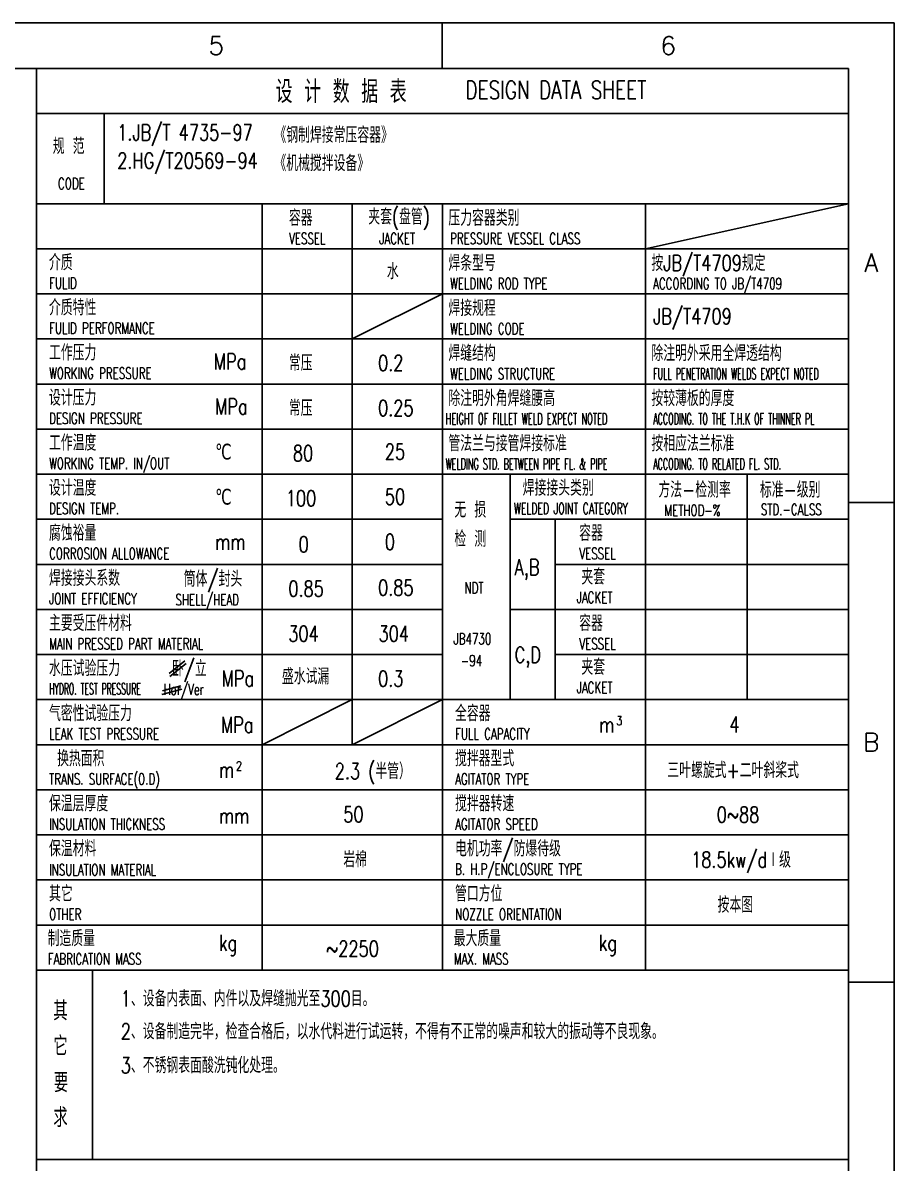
# Model space of a CAD drawing. Header units: millimetres. Extents: x 6795 to 13329, y 1691 to 10942.
# Drawn here: x 11230 to 13329, y 8193 to 10942 of the extents above; entities that cross this region are included whole.
import ezdxf
from ezdxf.enums import TextEntityAlignment as Align

# ---------------------------------------------------------------- set-up
doc = ezdxf.new("R2010")
doc.units = ezdxf.units.MM
doc.header["$LTSCALE"] = 10
for name, color, linetype in [('1轮廓实线层', 7, 'Continuous'), ('2细线层', 4, 'Continuous'), ('5剖面线层', 2, 'Continuous'), ('6文字层', 3, 'Continuous'), ('7标注层', 4, 'Continuous')]:
    doc.layers.add(name, color=color, linetype=linetype)
doc.styles.add('PC_TEXTSTYLE', font='romans.shx', dxfattribs={"width": 0.8, "bigfont": 'hzfs.shx'})

msp = doc.modelspace()

# ---------------------------------------------------------------- linework, layer by layer
at = {"layer": '1轮廓实线层', "ltscale": 2}
for q in [(7070.200184065012, 10832.27035236427), (13219.20018406501, 1801.270352364274)]:
    msp.add_line((13219.20018406501, 10832.27035236427), q, dxfattribs=at)
at = {"layer": '1轮廓实线层'}
for p, q in [((11262.41556370398, 10832.27035236427), (13219.20018406501, 10832.27035236427)), ((11262.41556370398, 10832.27035236427), (11262.41556370398, 8658.065218629798)), ((11262.41556370398, 8766.775475316525), (11262.41556370398, 8201.482140545557)), ((11262.41556370398, 8658.065218629798), (13219.20018406501, 8658.065218629798)), ((11262.41556370398, 8201.482140545557), (13219.20018406501, 8201.482140545557)), ((11262.41556370398, 8201.482140545557), (11262.41556370399, 6698.907847786378))]:
    msp.add_line(p, q, dxfattribs=at)
at = {"layer": '2细线层', "ltscale": 2}
for p, q in [((13329.20018406501, 10942.27035236427), (6795.200184065012, 10942.27035236427)), ((12240.20018406501, 10942.27035236427), (12240.20018406501, 10832.27035236427)), ((13329.20018406501, 10942.27035236427), (13329.20018406501, 1691.270352364274)), ((13329.20018406501, 9785.895352364274), (13219.20018406501, 9785.895352364274)), ((13329.20018406501, 8629.520352364274), (13219.20018406501, 8629.520352364274))]:
    msp.add_line(p, q, dxfattribs=at)
at = {"layer": '2细线层'}
for p, q in [((11262.41556370398, 10723.56009567755), (13219.20018406501, 10723.56009567755)), ((11425.48094873406, 10723.56009567755), (11425.48094873406, 10506.13958230411)), ((11262.41556370398, 10506.13958230411), (13219.20018406501, 10506.13958230411)), ((11805.9668471376, 10506.13958230411), (11805.9668471376, 8658.065218629798)), ((12023.38736051105, 10506.13958230411), (12023.38736051105, 9201.616502063418)), ((12240.8078738845, 10506.13958230411), (12240.8078738845, 8658.065218629798)), ((12730.00402897475, 10506.13958230411), (12730.00402897475, 8658.065218629798)), ((12730.00402897475, 10397.42932561738), (13219.20018406501, 10506.13958230411)), ((11262.41556370398, 10397.42932561738), (13219.20018406501, 10397.42932561738)), ((11262.41556370398, 10288.71906893066), (13219.20018406501, 10288.71906893066)), ((12023.38736051105, 10180.00881224393), (12240.8078738845, 10288.71906893066)), ((11262.41556370398, 10180.00881224393), (13219.20018406501, 10180.00881224393)), ((11262.41556370398, 10071.29855555721), (13219.20018406501, 10071.29855555721)), ((11262.41556370398, 9962.588298870487), (13219.20018406501, 9962.588298870487)), ((11262.41556370398, 9853.878042183764), (13219.20018406501, 9853.878042183764)), ((12403.87325891458, 9853.878042183764), (12403.87325891458, 9310.326758750143)), ((12974.56821669873, 9853.878042183764), (12974.56821669873, 9310.326758750143)), ((11262.41556370398, 9745.167785497037), (12240.8078738845, 9745.167785497037)), ((12403.87325891458, 9745.167785497037), (13219.20018406501, 9745.167785497037)), ((12512.58351560131, 9745.167785497037), (12512.58351560131, 9310.326758750143)), ((11262.41556370398, 9636.457528810315), (12240.8078738845, 9636.457528810315)), ((12512.58351560131, 9636.457528810315), (13219.20018406501, 9636.457528810315)), ((11262.41556370398, 9527.747272123588), (12240.8078738845, 9527.747272123588)), ((12403.87325891458, 9527.747272123588), (13219.20018406501, 9527.747272123588)), ((11262.41556370398, 9419.037015436865), (12240.8078738845, 9419.037015436865)), ((12512.58351560131, 9419.037015436865), (13219.20018406501, 9419.037015436865)), ((11582.15276279706, 9373.277208030062), (11620.13505625718, 9403.518631805993)), ((11583.86171059333, 9366.460721108371), (11622.87397907467, 9397.110521156408)), ((11564.20668298733, 9322.71779737086), (11612.99342619063, 9335.79016581353)), ((11566.29131620279, 9331.644921257386), (11610.49884198692, 9343.490292090624)), ((11262.41556370398, 9310.326758750143), (13219.20018406501, 9310.326758750143)), ((11805.9668471376, 9201.616502063418), (12023.38736051105, 9310.326758750143)), ((11262.41556370398, 9201.616502063418), (13219.20018406501, 9201.616502063418)), ((11262.41556370398, 9092.906245376693), (13219.20018406501, 9092.906245376693)), ((11262.41556370398, 8984.19598868997), (13219.20018406501, 8984.19598868997)), ((11262.41556370398, 8875.485732003246), (13219.20018406501, 8875.485732003246)), ((11262.41556370398, 8766.775475316525), (13219.20018406501, 8766.775475316525)), ((11397.25289605363, 8658.065218629796), (11397.25289605363, 8201.482140545557))]:
    msp.add_line(p, q, dxfattribs=at)
at = {"layer": '7标注层'}
msp.add_line((12023.38736051105, 9201.616502063418), (12240.8078738845, 9310.326758750143), dxfattribs=at)

# ---------------------------------------------------------------- texts
at = {"layer": '5剖面线层', "style": 'PC_TEXTSTYLE'}
for s, height, width, p in [('DESIGN DATA SHEET', 43.48410267468962, 0.75, (12296.11675914242, 10758.67270203478)), ('CODE', 27.17756417168102, 0.6669999957084656, (11314.3878241005, 10540.99128595719)), ('VESSEL', 27.17756417168102, 0.6669999957084656, (11871.01462567206, 10408.53375857374)), ('JACKET', 27.17756417168102, 0.6669999957084656, (12088.43513904551, 10408.53375857374)), ('PRESSURE VESSEL CLASS', 27.17756417168102, 0.6669999957084656, (12259.06672886932, 10408.53375857374)), ('FULID', 27.17756417168102, 0.6669999957084656, (11292.87735869376, 10301.15989243806)), ('WELDING ROD TYPE', 27.17756417168102, 0.6669999957084656, (12259.06672886932, 10299.82350188702)), ('ACCORDING TO JB/T4709', 27.17756417168102, 0.6669999957084656, (12748.26288395958, 10299.82350188702)), ('FULID PERFORMANCE', 27.17756417168102, 0.6669999957084656, (11292.87735869376, 10192.44963575134)), ('WELDING CODE', 27.17756417168102, 0.6669999957084656, (12259.06672886932, 10191.11324520029)), ('WORKING PRESSURE', 27.17756417168102, 0.6669999957084656, (11292.87735869376, 10083.73937906461)), ('WELDING STRUCTURE', 27.17756417168102, 0.6669999957084656, (12259.06672886932, 10082.40298851357)), ('FULL PENETRATION WELDS EXPECT NOTED', 27.17756417168102, 0.5199999809265137, (12748.26288395958, 10082.40298851357)), ('DESIGN PRESSURE', 27.17756417168102, 0.6669999957084656, (11292.87735869376, 9975.029122377891)), ('HEIGHT OF FILLET WELD EXPECT NOTED', 27.17756417168102, 0.5400000214576721, (12248.26018546578, 9973.692731826846)), ('ACCODING. TO THE T.H.K OF THINNER PL', 27.17756417168102, 0.5199999809265137, (12748.26288395958, 9973.692731826846)), ('WORKING TEMP. IN/OUT', 27.17756417168102, 0.6669999957084656, (11292.87735869376, 9866.318865691163)), ('WELDING STD. BETWEEN PIPE FL. & PIPE', 27.17756417168102, 0.5199999809265137, (12248.26018546578, 9864.982475140125)), ('ACCODING. TO RELATED FL. STD.', 27.17756417168102, 0.5199999809265137, (12748.26288395958, 9864.982475140125)), ('DESIGN TEMP. ', 27.17756417168102, 0.6669999957084656, (11292.87735869376, 9757.60860900444)), ('WELDED JOINT CATEGORY', 27.17756417168102, 0.6000000238418579, (12412.97764059932, 9757.60860900444)), ('METHOD-%', 27.17756417168102, 0.6669999957084656, (12775.39800533086, 9753.206849548438)), ('STD.-CALSS', 27.17756417168102, 0.6669999957084656, (13007.91024825064, 9755.213276566441)), ('CORROSION ALLOWANCE', 27.17756417168102, 0.6669999957084656, (11292.87735869376, 9648.898352317716)), ('VESSEL', 27.17756417168102, 0.6669999957084656, (12570.51501135168, 9648.872305600873)), ('SHELL/HEAD', 27.17756417168102, 0.6669999957084656, (11597.31369354988, 9537.803779840815)), ('NDT', 27.17756417168102, 0.6669999957084656, (12293.91105339326, 9566.485226974406)), ('JACKET', 27.17756417168102, 0.6669999957084656, (12564.25808014511, 9543.25092270992)), ('JOINT EFFICIENCY', 27.17756417168102, 0.6669999957084656, (11292.87735869376, 9540.18809563099)), ('JB4730', 27.17756417168102, 0.6669999957084656, (12267.52000173509, 9443.463283538942)), ('MAIN PRESSED PART MATERIAL', 27.17756417168102, 0.6669999957084656, (11292.87735869376, 9431.47783894427)), ('VESSEL', 27.17756417168102, 0.6669999957084656, (12570.51501135168, 9431.451792227424)), ('-94', 27.17756417168102, 0.6669999957084656, (12285.11404369523, 9390.73958484692)), ('HYDRO. TEST PRESSURE', 27.17756417168102, 0.5, (11292.87735869376, 9322.767582257546)), ('Hor/Ver', 27.17756417168102, 0.6669999957084656, (11568.75380583651, 9321.589484140011)), ('JACKET', 27.17756417168102, 0.6669999957084656, (12564.25808014511, 9325.830409336477)), ('LEAK TEST PRESSURE', 27.17756417168102, 0.6669999957084656, (11292.87735869376, 9214.05732557082)), ('FULL CAPACITY', 27.17756417168102, 0.6669999957084656, (12271.26966887428, 9214.05732557082)), ('TRANS. SURFACE(O.D)', 27.17756417168102, 0.6669999957084656, (11292.87735869376, 9105.347068884095)), ('AGITATOR TYPE', 27.17756417168102, 0.6669999957084656, (12271.26966887428, 9105.347068884095)), ('INSULATION THICKNESS', 27.17756417168102, 0.6669999957084656, (11292.87735869376, 8996.636812197372)), ('AGITATOR SPEED', 27.17756417168102, 0.6669999957084656, (12271.26966887428, 8996.636812197372)), ('INSULATION MATERIAL', 27.17756417168102, 0.6669999957084656, (11292.87735869376, 8886.51207301988)), ('B. H.P/ENCLOSURE TYPE', 27.17756417168102, 0.6669999957084656, (12271.26966887428, 8887.92655551065)), ('OTHER', 27.17756417168102, 0.6669999957084656, (11292.87735869376, 8779.216298823923)), ('NOZZLE ORIENTATION', 27.17756417168102, 0.6669999957084656, (12271.26966887428, 8779.216298823923)), ('FABRICATION MASS', 27.17756417168102, 0.6669999957084656, (11289.65472155465, 8671.483621221592)), ('MAX. MASS', 27.17756417168102, 0.6669999957084656, (12268.04703173517, 8671.483621221592))]:
    msp.add_text(s, height=height, dxfattribs=dict(at, width=width)).set_placement(p)
at = {"layer": '6文字层', "style": 'PC_TEXTSTYLE'}
for s, p in [('5', (11695.70018406501, 10887.27035236427)), ('6', (12784.70018406501, 10887.27035236427)), ('A', (13274.20018406501, 10364.08285236427)), ('B', (13274.20018406501, 9207.707852364274))]:
    msp.add_text(s, height=44, dxfattribs=at).set_placement(p, align=Align.MIDDLE)
at = {"layer": '6文字层', "style": 'PC_TEXTSTYLE', "width": 0.75}
for s, height, p in [('设 计 数 据 表', 54.35512834336203, (11838.81788336658, 10748.90958461895)), ('1.JB/T 4735-97', 38.04858984035342, (11457.1905344578, 10658.68220207145)), ('《钢制焊接常压容器》', 38.04858984035342, (11835.80221424442, 10652.73469542586)), ('规 范', 38.04858984035342, (11301.75334264448, 10625.87971073762)), ('2.HG/T20569-94', 38.04858984035342, (11457.1905344578, 10590.65171575667)), ('《机械搅拌设备》', 38.04858984035342, (11835.80221424442, 10584.70420911109)), ('容器', 38.04858984035342, (11870.77079830794, 10452.75519598902)), ('夹套(盘管)', 38.04858984035342, (12062.08254193917, 10455.64248128184)), ('压力容器类别', 38.04858984035342, (12255.04269736243, 10452.75519598902)), ('介质', 38.04858984035342, (11292.63353132964, 10345.38132985334)), ('焊条型号', 38.04858984035342, (12255.04269736243, 10344.04493930229)), ('按JB/T4709规定', 38.04858984035342, (12744.23885245269, 10344.04493930229)), ('水', 38.04858984035342, (12106.73845132944, 10323.99183544206)), ('介质特性', 38.04858984035342, (11292.63353132964, 10236.67107316661)), ('焊接规程', 38.04858984035342, (12255.04269736243, 10235.33468261557)), ('JB/T4709', 38.04858984035342, (12748.3893781483, 10215.52098571134)), ('工作压力', 38.04858984035342, (11292.63353132964, 10127.96081647989)), ('焊缝结构', 38.04858984035342, (12255.04269736243, 10126.62442592885)), ('除注明外采用全焊透结构', 38.04858984035342, (12744.23885245269, 10126.62442592885)), ('MPa', 38.04858984035342, (11690.03481387912, 10106.58426019534)), ('常压', 38.04858984035342, (11870.77079830794, 10102.94396231681)), ('0.2', 38.04858984035342, (12085.54745452034, 10102.94396231681)), ('设计压力', 38.04858984035342, (11292.63353132964, 10019.25055979316)), ('MPa', 38.04858984035342, (11693.13951739262, 9998.040138724202)), ('常压', 38.04858984035342, (11870.77079830794, 9994.233705630091)), ('除注明外角焊缝腰高', 38.04858984035342, (12255.04269736243, 10017.91416924212)), ('按较薄板的厚度', 38.04858984035342, (12744.23885245269, 10017.91416924212)), ('0.25', 38.04858984035342, (12085.54745452034, 9994.233705630091)), ('工作温度', 38.04858984035342, (11292.63353132964, 9910.54030310644)), ('℃', 38.04858984035342, (11693.13951739262, 9889.329882037478)), ('25', 38.04858984035342, (12101.86352555281, 9889.146408273702)), ('管法兰与接管焊接标准', 38.04858984035342, (12255.04269736243, 9909.203912555397)), ('按相应法兰标准', 38.04858984035342, (12744.23885245269, 9909.203912555397)), ('80', 38.04858984035342, (11880.19430132891, 9885.523448943371)), ('设计温度', 38.04858984035342, (11292.63353132964, 9801.830046419715)), ('焊接接头类别', 38.04858984035342, (12434.09122654024, 9801.830046419715)), ('℃', 38.04858984035342, (11693.13951739262, 9780.619625350755)), ('50', 38.04858984035342, (12101.86352555281, 9780.436151586975)), ('方法-检测率', 38.04858984035342, (12761.09357945585, 9797.428286963712)), ('标准-级别', 38.04858984035342, (13005.65776717982, 9797.428286963712)), ('100', 38.04858984035342, (11863.22014242825, 9776.813192256643)), ('无 损', 38.04858984035342, (12269.47542679547, 9749.106359835243)), ('腐蚀裕量', 38.04858984035342, (11292.63353132964, 9693.119789732993)), ('容器', 38.04858984035342, (12570.27118398756, 9693.093743016148)), ('0', 38.04858984035342, (12101.86352555281, 9671.725894900252)), ('检 测', 38.04858984035342, (12269.47542679547, 9678.80810298425)), ('mm', 38.04858984035342, (11693.13951739262, 9671.909368664028)), ('0', 38.04858984035342, (11894.09630114723, 9665.72970940636)), ('焊接接头系数', 38.04858984035342, (11292.63353132964, 9584.40953304627)), ('筒体/封头', 38.04858984035342, (11617.33513326848, 9582.367854661788)), ('A,B', 38.04858984035342, (12414.75476971676, 9610.727792066065)), ('夹套', 38.04858984035342, (12575.46944556787, 9587.472360125197)), ('0.85', 38.04858984035342, (11869.32495955828, 9558.923460901986)), ('0.85', 38.04858984035342, (12085.54745452034, 9561.20414927418)), ('主要受压件材料', 38.04858984035342, (11292.63353132964, 9475.699276359543)), ('容器', 38.04858984035342, (12570.27118398756, 9475.673229642704)), ('304', 38.04858984035342, (11869.32495955828, 9450.21320421526)), ('304', 38.04858984035342, (12086.74547293173, 9450.21320421526)), ('C,D', 38.04858984035342, (12414.75476971676, 9399.320545204733)), ('水压试验压力', 38.04858984035342, (11292.63353132964, 9366.989019672817)), ('卧/立', 38.04858984035342, (11588.77524555511, 9366.153558960985)), ('夹套', 38.04858984035342, (12575.46944556787, 9370.05184675175)), ('MPa', 38.04858984035342, (11708.89194747252, 9342.41533551574)), ('盛水试漏', 38.04858984035342, (11853.91290422443, 9347.277943773666)), ('0.3', 38.04858984035342, (12085.54745452034, 9341.972165509747)), ('气密性试验压力', 38.04858984035342, (11292.63353132964, 9258.278762986094)), ('全容器', 38.04858984035342, (12271.02584151015, 9258.278762986094)), ('MPa', 38.04858984035342, (11707.24598866227, 9230.613992262344)), ('3', 21.74205133734481, (12659.78026351187, 9248.831897247708)), ('4', 38.04858984035342, (12932.31729531594, 9231.388413412778)), ('m', 38.04858984035342, (12618.55631284383, 9231.184039975384)), (' 换热面积', 38.04858984035342, (11292.63353132964, 9149.56850629937)), ('搅拌器型式', 38.04858984035342, (12271.02584151015, 9149.56850629937)), ('2', 21.74205133734481, (11743.53206289958, 9139.748783931676)), ('2.3 (半管）', 38.04858984035342, (11981.15458559331, 9118.829054462232)), ('三叶螺旋式+二叶斜桨式', 38.04858984035342, (12782.61055826477, 9121.080939843396)), ('m', 38.04858984035342, (11702.30811223154, 9122.100926659356)), ('保温层厚度', 38.04858984035342, (11292.63353132964, 9040.858249612647)), ('搅拌器转速', 38.04858984035342, (12271.02584151015, 9040.858249612647)), ('50', 38.04858984035342, (12001.85592742504, 9014.71549804057)), ('0~88', 38.04858984035342, (12901.52385863606, 9013.967900039332)), ('mm', 38.04858984035342, (11702.30811223154, 9011.545995236784)), ('保温材料', 38.04858984035342, (11292.63353132964, 8932.147992925924)), ('电机功率/防爆待级', 38.04858984035342, (12271.02584151015, 8932.147992925924)), ('岩棉', 38.04858984035342, (12001.85592742504, 8906.005241353847)), ('18.5kw/dⅠ级', 38.04858984035342, (12839.93701680146, 8905.257643352606)), ('其它', 38.04858984035342, (11292.63353132964, 8823.437736239197)), ('管口方位', 38.04858984035342, (12271.02584151015, 8823.437736239197)), ('按本图', 38.04858984035342, (12903.72340108647, 8796.54738666588)), ('制造质量', 38.04858984035342, (11289.41089419053, 8715.705058636868)), ('最大质量', 38.04858984035342, (12267.80320437104, 8715.705058636868)), ('kg', 38.04858984035342, (11702.30811223154, 8705.068852392698)), ('~2250', 38.04858984035342, (11960.43017936912, 8690.83983021311)), ('kg', 38.04858984035342, (12617.39264023812, 8705.068852392698)), ('1、设备内表面、内件以及焊缝抛光至300目。', 38.04858984035342, (11465.55150680413, 8570.49582274428)), ('其', 46.13475399513752, (11302.99627110431, 8536.76556676579)), ('2、设备制造完毕，检查合格后，以水代料进行试运转，不得有不正常的噪声和较大的振动等不良现象。', 38.04858984035342, (11465.55150680413, 8491.49638205031)), ('它', 46.13475399513752, (11303.03542536214, 8452.080225583002)), ('3、不锈钢表面酸洗钝化处理。', 38.04858984035342, (11465.55150680413, 8409.675509385172)), ('要', 46.13475399513752, (11304.26840618194, 8363.819816947474)), ('求', 46.13475399513752, (11303.03542536214, 8279.69294847671))]:
    msp.add_text(s, height=height, dxfattribs=at).set_placement(p)

doc.saveas('drawing.dxf')
